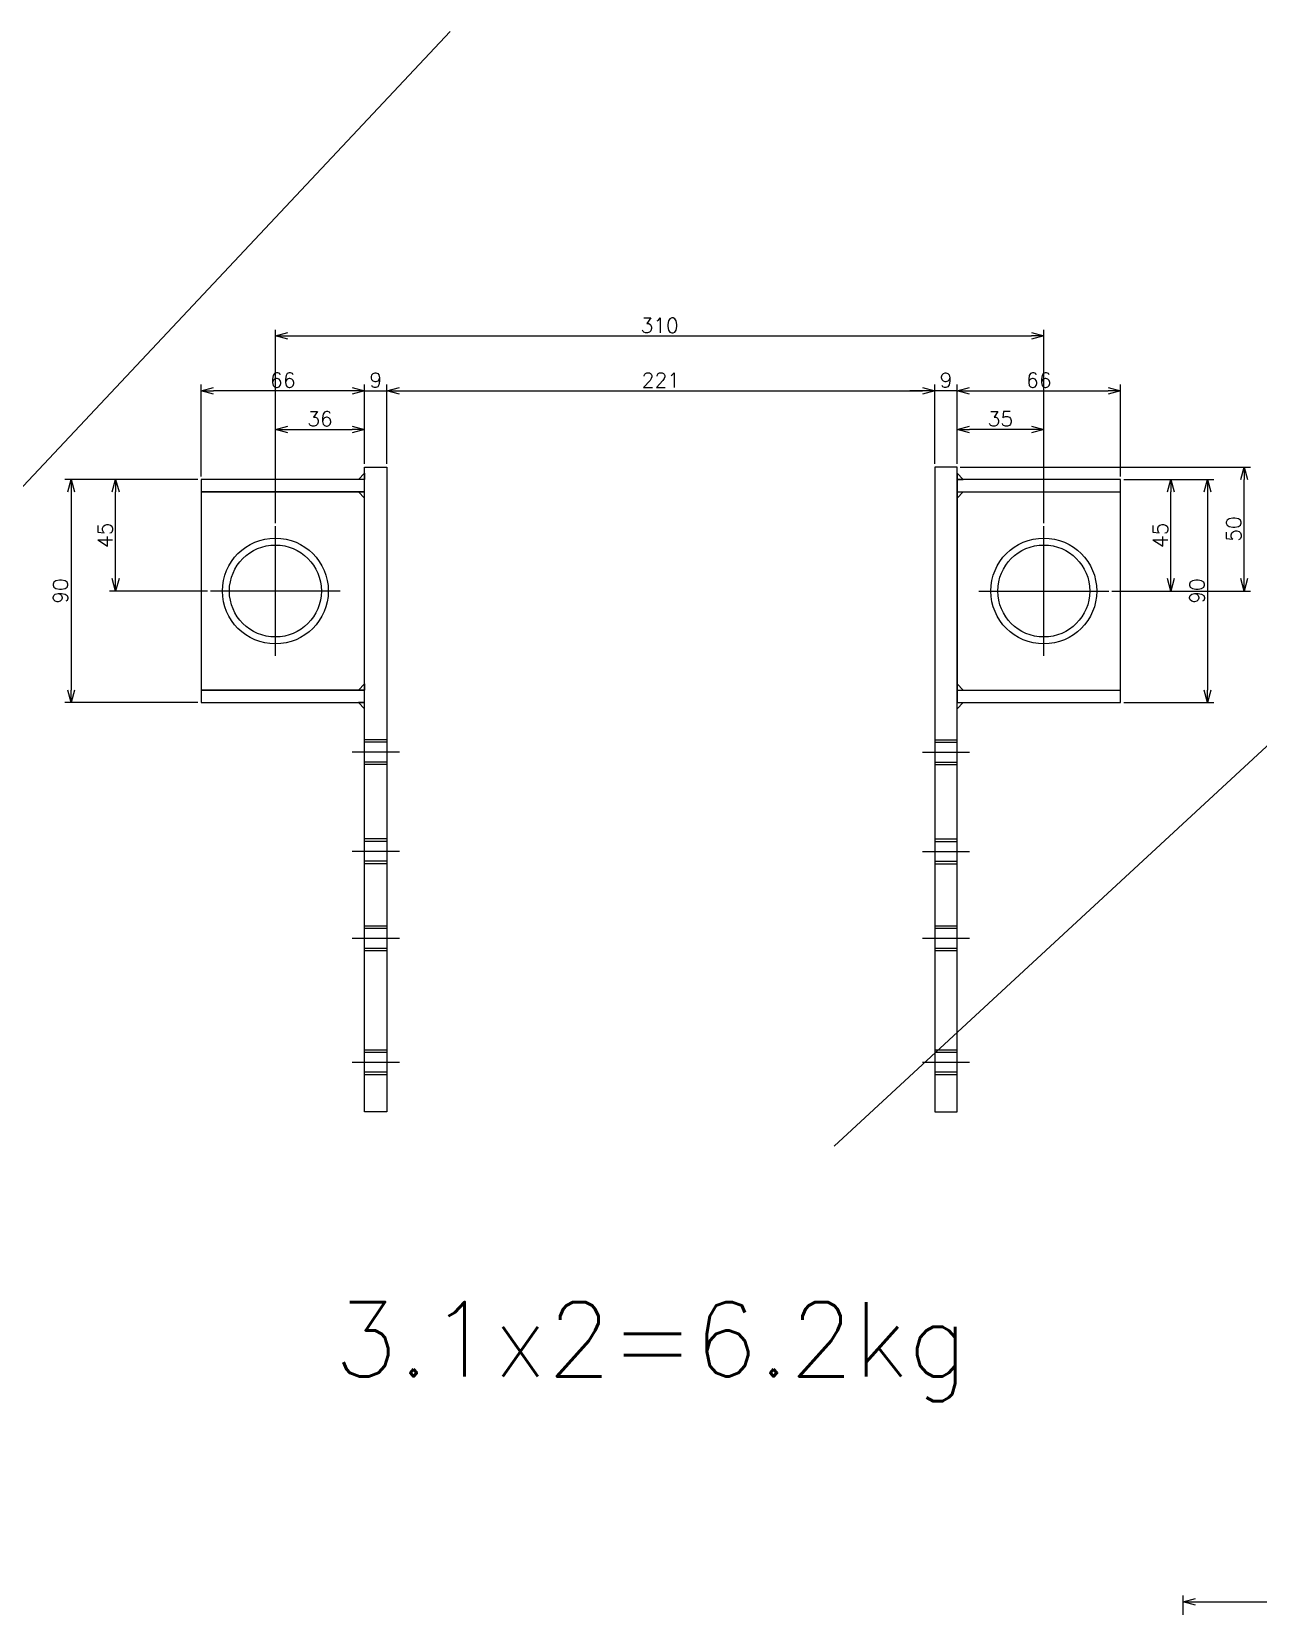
# Model space of a CAD drawing. Header units: millimetres. Extents: x -16130 to 36813, y -8099 to 27484.
# Drawn here: x 8664 to 9159, y 21503 to 22139 of the extents above; entities that cross this region are included whole.
import ezdxf

# ---------------------------------------------------------------- set-up
doc = ezdxf.new("R2010")
doc.units = ezdxf.units.MM
doc.header["$LTSCALE"] = 6
doc.header["$PDMODE"] = 99
doc.header["$PDSIZE"] = 1
doc.linetypes.add('CENTER2', pattern=[28.575, 19.05, -3.175, 3.175, -3.175])
doc.linetypes.add('HIDDEN', pattern=[9.525, 6.35, -3.175])
for name, color, linetype, lineweight in [('04_HIDDEN', 2, 'HIDDEN', 13), ('05_CENTER', 4, 'CENTER2', 13), ('08_DIM', 3, 'Continuous', 13)]:
    doc.layers.add(name, color=color, linetype=linetype, lineweight=lineweight)
doc.styles.add('KSS_TXT', font='txt.shx', dxfattribs={"bigfont": 'extfont2.shx'})
doc.dimstyles.new('KSS_DIM', dxfattribs={"dimtxt": 3, "dimasz": 2.5, "dimexe": 1.25, "dimexo": 0.625, "dimtad": 1, "dimdsep": 46, "dimtxsty": 'KSS_TXT', "dimblk": 'OPEN30', "dimcen": 0, "dimazin": 2, "dimtfac": 0.75, "dimtmove": 0, "dimatfit": 3, "dimldrblk": 'OPEN30', "dimfxl": 1, "dimtolj": 1, "dimarcsym": 0})

# ---------------------------------------------------------------- blocks, each defined once
blk = doc.blocks.new('_Open30')
at = {"color": 0, "linetype": 'ByBlock', "lineweight": -2}
for p, q in [((-1, 0.27), (0, 0)), ((0, 0), (-1, -0.27)), ((0, 0), (-1, 0))]:
    blk.add_line(p, q, dxfattribs=at)
blk = doc.blocks.new('*D1204')
at = {"layer": '08_DIM', "color": 0, "lineweight": -2, "transparency": 16777216}
for p, q in [((9104.42, 21958.06), (9125.94, 21958.06)), ((9123.44, 21918.06), (9123.44, 21953.06)), ((9099.58, 21913.06), (9125.94, 21913.06))]:
    blk.add_line(p, q, dxfattribs=at)
at = {"layer": 'Defpoints', "color": 0, "transparency": 16777216}
for p in [(9103.17, 21958.06), (9123.44, 21958.06), (9098.33, 21913.06)]:
    blk.add_point(p, dxfattribs=at)
at = {"layer": '08_DIM', "color": 0, "lineweight": -2, "transparency": 16777216, "xscale": 5, "yscale": 5, "zscale": 5}
for p, rotation in [((9123.44, 21958.06), 90), ((9123.44, 21913.06), 270)]:
    blk.add_blockref('_Open30', p, dxfattribs=dict(at, rotation=rotation))
at = {"layer": '08_DIM', "color": 0, "transparency": 16777216, "insert": (9119.18, 21935.56), "char_height": 6, "attachment_point": 5, "rotation": 90, "style": 'KSS_TXT'}
blk.add_mtext('\\A1;45', dxfattribs=at)
blk = doc.blocks.new('*D1205')
at = {"layer": '08_DIM', "color": 0, "lineweight": -2, "transparency": 16777216}
for p, q in [((9104.42, 21958.06), (9140.74, 21958.06)), ((9138.24, 21953.06), (9138.24, 21873.06)), ((9104.42, 21868.06), (9140.74, 21868.06))]:
    blk.add_line(p, q, dxfattribs=at)
at = {"layer": 'Defpoints', "color": 0, "transparency": 16777216}
for p in [(9103.17, 21958.06), (9103.17, 21868.06), (9138.24, 21868.06)]:
    blk.add_point(p, dxfattribs=at)
at = {"layer": '08_DIM', "color": 0, "lineweight": -2, "transparency": 16777216, "xscale": 5, "yscale": 5, "zscale": 5}
for p, rotation in [((9138.24, 21958.06), 90), ((9138.24, 21868.06), 270)]:
    blk.add_blockref('_Open30', p, dxfattribs=dict(at, rotation=rotation))
at = {"layer": '08_DIM', "color": 0, "transparency": 16777216, "insert": (9133.99, 21913.06), "char_height": 6, "attachment_point": 5, "rotation": 90, "style": 'KSS_TXT'}
blk.add_mtext('\\A1;90', dxfattribs=at)
blk = doc.blocks.new('*D1206')
at = {"layer": '08_DIM', "color": 0, "lineweight": -2, "transparency": 16777216}
for p, q in [((9037.17, 21964.31), (9037.17, 21980.74)), ((9072.17, 21940.48), (9072.17, 21980.74)), ((9067.17, 21978.24), (9042.17, 21978.24))]:
    blk.add_line(p, q, dxfattribs=at)
at = {"layer": 'Defpoints', "color": 0, "transparency": 16777216}
for p in [(9037.17, 21978.24), (9037.17, 21963.06), (9072.17, 21939.23)]:
    blk.add_point(p, dxfattribs=at)
at = {"layer": '08_DIM', "color": 0, "lineweight": -2, "transparency": 16777216, "xscale": 5, "yscale": 5, "zscale": 5, "rotation": 180}
blk.add_blockref('_Open30', (9037.17, 21978.24), dxfattribs=at)
at = {"layer": '08_DIM', "color": 0, "lineweight": -2, "transparency": 16777216, "xscale": 5, "yscale": 5, "zscale": 5}
blk.add_blockref('_Open30', (9072.17, 21978.24), dxfattribs=at)
at = {"layer": '08_DIM', "color": 0, "transparency": 16777216, "insert": (9054.67, 21982.49), "char_height": 6, "attachment_point": 5, "style": 'KSS_TXT'}
blk.add_mtext('\\A1;35', dxfattribs=at)
blk = doc.blocks.new('*D1207')
at = {"layer": '08_DIM', "color": 0, "lineweight": -2, "transparency": 16777216}
for p, q in [((9037.17, 21964.31), (9037.17, 21996.35)), ((9042.17, 21993.85), (9098.17, 21993.85)), ((9103.17, 21959.31), (9103.17, 21996.35))]:
    blk.add_line(p, q, dxfattribs=at)
at = {"layer": 'Defpoints', "color": 0, "transparency": 16777216}
for p in [(9103.17, 21993.85), (9037.17, 21963.06), (9103.17, 21958.06)]:
    blk.add_point(p, dxfattribs=at)
at = {"layer": '08_DIM', "color": 0, "lineweight": -2, "transparency": 16777216, "xscale": 5, "yscale": 5, "zscale": 5, "rotation": 180}
blk.add_blockref('_Open30', (9037.17, 21993.85), dxfattribs=at)
at = {"layer": '08_DIM', "color": 0, "lineweight": -2, "transparency": 16777216, "xscale": 5, "yscale": 5, "zscale": 5}
blk.add_blockref('_Open30', (9103.17, 21993.85), dxfattribs=at)
at = {"layer": '08_DIM', "color": 0, "transparency": 16777216, "insert": (9070.17, 21998.1), "char_height": 6, "attachment_point": 5, "style": 'KSS_TXT'}
blk.add_mtext('\\A1;66', dxfattribs=at)
blk = doc.blocks.new('*D1208')
at = {"layer": '08_DIM', "color": 0, "lineweight": -2, "transparency": 16777216}
for p, q in [((9023.17, 21993.85), (9018.17, 21993.85)), ((9028.17, 21964.31), (9028.17, 21996.35)), ((9037.17, 21993.85), (9028.17, 21993.85)), ((9037.17, 21964.31), (9037.17, 21996.35)), ((9042.17, 21993.85), (9047.17, 21993.85))]:
    blk.add_line(p, q, dxfattribs=at)
at = {"layer": 'Defpoints', "color": 0, "transparency": 16777216}
for p in [(9028.17, 21993.85), (9028.17, 21963.06), (9037.17, 21963.06)]:
    blk.add_point(p, dxfattribs=at)
at = {"layer": '08_DIM', "color": 0, "lineweight": -2, "transparency": 16777216, "xscale": 5, "yscale": 5, "zscale": 5}
blk.add_blockref('_Open30', (9028.17, 21993.85), dxfattribs=at)
at = {"layer": '08_DIM', "color": 0, "lineweight": -2, "transparency": 16777216, "xscale": 5, "yscale": 5, "zscale": 5, "rotation": 180}
blk.add_blockref('_Open30', (9037.17, 21993.85), dxfattribs=at)
at = {"layer": '08_DIM', "color": 0, "transparency": 16777216, "insert": (9032.67, 21998.1), "char_height": 6, "attachment_point": 5, "style": 'KSS_TXT'}
blk.add_mtext('\\A1;9', dxfattribs=at)
blk = doc.blocks.new('*D1218')
at = {"layer": '08_DIM', "color": 0, "lineweight": -2, "transparency": 16777216}
for p, q in [((9128.41, 21489.67), (9128.41, 21507.9)), ((9133.41, 21505.4), (9273.41, 21505.4)), ((9278.41, 21489.67), (9278.41, 21507.9))]:
    blk.add_line(p, q, dxfattribs=at)
at = {"layer": 'Defpoints', "color": 0, "transparency": 16777216}
for p in [(9278.41, 21505.4), (9128.41, 21488.42), (9278.41, 21488.42)]:
    blk.add_point(p, dxfattribs=at)
at = {"layer": '08_DIM', "color": 0, "lineweight": -2, "transparency": 16777216, "xscale": 5, "yscale": 5, "zscale": 5, "rotation": 180}
blk.add_blockref('_Open30', (9128.41, 21505.4), dxfattribs=at)
at = {"layer": '08_DIM', "color": 0, "lineweight": -2, "transparency": 16777216, "xscale": 5, "yscale": 5, "zscale": 5}
blk.add_blockref('_Open30', (9278.41, 21505.4), dxfattribs=at)
at = {"layer": '08_DIM', "color": 0, "transparency": 16777216, "insert": (9203.41, 21509.66), "char_height": 6, "attachment_point": 5, "style": 'KSS_TXT'}
blk.add_mtext('\\A1;150', dxfattribs=at)
blk = doc.blocks.new('A$C4F8D4A0D_1_1')
at = {"color": 0}
for p, q in [((-9, 245.5), (-75, 245.5)), ((-75, 245.5), (-75, 245.5)), ((-75, 245.5), (-9, 245.5)), ((-9, 245.5), (-9, 245.5)), ((-9, 165.5), (-75, 165.5)), ((-75, 165.5), (-75, 165.5)), ((-75, 165.5), (-9, 165.5)), ((-9, 165.5), (-9, 165.5))]:
    blk.add_line(p, q, dxfattribs=at)
for points in [[(0, -4.5), (-9, -4.5), (-9, 255.5), (0, 255.5)], [(-9, 250.5), (-75, 250.5), (-75, 160.5), (-9, 160.5)]]:
    blk.add_lwpolyline(points, close=True, dxfattribs=at)
at = {"color": 3}
for points in [[(-9, 250.5), (-11.5, 250.5), (-11.5, 250.5), (-9, 253)], [(-9, 245.5), (-11.5, 245.5), (-11.5, 245.5), (-9, 243)], [(-9, 165.5), (-11.5, 165.5), (-11.5, 165.5), (-9, 168)], [(-9, 160.5), (-11.5, 160.5), (-11.5, 160.5), (-9, 158)]]:
    blk.add_lwpolyline(points, close=True, dxfattribs=at)
at = {"color": 0}
for radius in [21.35, 18.55]:
    blk.add_circle((-45, 205.5), radius, dxfattribs=at)
at = {"layer": '04_HIDDEN'}
for p, q in [((0, 145.5), (-9, 145.5)), ((0, 144.5), (-9, 144.5)), ((0, 136.5), (-9, 136.5)), ((0, 135.5), (-9, 135.5)), ((0, 105.5), (-9, 105.5)), ((0, 104.5), (-9, 104.5)), ((0, 96.5), (-9, 96.5)), ((0, 95.5), (-9, 95.5)), ((-9, 70.5), (0, 70.5)), ((-9, 69.5), (0, 69.5)), ((-9, 61.5), (0, 61.5)), ((-9, 60.5), (0, 60.5)), ((-9, 20.5), (0, 20.5)), ((-9, 19.5), (0, 19.5)), ((-9, 11.5), (0, 11.5)), ((-9, 10.5), (0, 10.5))]:
    blk.add_line(p, q, dxfattribs=at)
at = {"layer": '05_CENTER'}
for p, q in [((-45, 179.33), (-45, 231.67)), ((-18.83, 205.5), (-71.17, 205.5)), ((5, 140.5), (-14, 140.5)), ((5, 100.5), (-14, 100.5)), ((-14, 65.5), (5, 65.5)), ((-14, 15.5), (5, 15.5))]:
    blk.add_line(p, q, dxfattribs=at)
blk = doc.blocks.new('*D1322')
at = {"layer": '08_DIM', "color": 0, "lineweight": -2, "transparency": 16777216}
for p, q in [((8730.92, 21958.06), (8695.22, 21958.06)), ((8697.72, 21918.06), (8697.72, 21953.06)), ((8734.75, 21913.06), (8695.22, 21913.06))]:
    blk.add_line(p, q, dxfattribs=at)
at = {"layer": 'Defpoints', "color": 0, "transparency": 16777216}
for p in [(8697.72, 21958.06), (8732.17, 21958.06), (8736, 21913.06)]:
    blk.add_point(p, dxfattribs=at)
at = {"layer": '08_DIM', "color": 0, "lineweight": -2, "transparency": 16777216, "xscale": 5, "yscale": 5, "zscale": 5}
for p, rotation in [((8697.72, 21958.06), 90), ((8697.72, 21913.06), 270)]:
    blk.add_blockref('_Open30', p, dxfattribs=dict(at, rotation=rotation))
at = {"layer": '08_DIM', "color": 0, "transparency": 16777216, "insert": (8693.46, 21935.56), "char_height": 6, "attachment_point": 5, "rotation": 90, "style": 'KSS_TXT'}
blk.add_mtext('\\A1;45', dxfattribs=at)
blk = doc.blocks.new('*D1323')
at = {"layer": '08_DIM', "color": 0, "lineweight": -2, "transparency": 16777216}
for p, q in [((8730.92, 21958.06), (8677.22, 21958.06)), ((8679.72, 21953.06), (8679.72, 21873.06)), ((8730.92, 21868.06), (8677.22, 21868.06))]:
    blk.add_line(p, q, dxfattribs=at)
at = {"layer": 'Defpoints', "color": 0, "transparency": 16777216}
for p in [(8732.17, 21958.06), (8679.72, 21868.06), (8732.17, 21868.06)]:
    blk.add_point(p, dxfattribs=at)
at = {"layer": '08_DIM', "color": 0, "lineweight": -2, "transparency": 16777216, "xscale": 5, "yscale": 5, "zscale": 5}
for p, rotation in [((8679.72, 21958.06), 90), ((8679.72, 21868.06), 270)]:
    blk.add_blockref('_Open30', p, dxfattribs=dict(at, rotation=rotation))
at = {"layer": '08_DIM', "color": 0, "transparency": 16777216, "insert": (8675.47, 21913.06), "char_height": 6, "attachment_point": 5, "rotation": 90, "style": 'KSS_TXT'}
blk.add_mtext('\\A1;90', dxfattribs=at)
blk = doc.blocks.new('*D1324')
at = {"layer": '08_DIM', "color": 0, "lineweight": -2, "transparency": 16777216}
for p, q in [((8762.17, 21940.48), (8762.17, 21980.74)), ((8798.17, 21964.31), (8798.17, 21980.74)), ((8767.17, 21978.24), (8793.17, 21978.24))]:
    blk.add_line(p, q, dxfattribs=at)
at = {"layer": 'Defpoints', "color": 0, "transparency": 16777216}
for p in [(8798.17, 21978.24), (8798.17, 21963.06), (8762.17, 21939.23)]:
    blk.add_point(p, dxfattribs=at)
at = {"layer": '08_DIM', "color": 0, "lineweight": -2, "transparency": 16777216, "xscale": 5, "yscale": 5, "zscale": 5, "rotation": 180}
blk.add_blockref('_Open30', (8762.17, 21978.24), dxfattribs=at)
at = {"layer": '08_DIM', "color": 0, "lineweight": -2, "transparency": 16777216, "xscale": 5, "yscale": 5, "zscale": 5}
blk.add_blockref('_Open30', (8798.17, 21978.24), dxfattribs=at)
at = {"layer": '08_DIM', "color": 0, "transparency": 16777216, "insert": (8780.17, 21982.49), "char_height": 6, "attachment_point": 5, "style": 'KSS_TXT'}
blk.add_mtext('\\A1;36', dxfattribs=at)
blk = doc.blocks.new('*D1325')
at = {"layer": '08_DIM', "color": 0, "lineweight": -2, "transparency": 16777216}
for p, q in [((8732.17, 21959.31), (8732.17, 21996.35)), ((8793.17, 21993.85), (8737.17, 21993.85)), ((8798.17, 21964.31), (8798.17, 21996.35))]:
    blk.add_line(p, q, dxfattribs=at)
at = {"layer": 'Defpoints', "color": 0, "transparency": 16777216}
for p in [(8732.17, 21993.85), (8798.17, 21963.06), (8732.17, 21958.06)]:
    blk.add_point(p, dxfattribs=at)
at = {"layer": '08_DIM', "color": 0, "lineweight": -2, "transparency": 16777216, "xscale": 5, "yscale": 5, "zscale": 5, "rotation": 180}
blk.add_blockref('_Open30', (8732.17, 21993.85), dxfattribs=at)
at = {"layer": '08_DIM', "color": 0, "lineweight": -2, "transparency": 16777216, "xscale": 5, "yscale": 5, "zscale": 5}
blk.add_blockref('_Open30', (8798.17, 21993.85), dxfattribs=at)
at = {"layer": '08_DIM', "color": 0, "transparency": 16777216, "insert": (8765.17, 21998.1), "char_height": 6, "attachment_point": 5, "style": 'KSS_TXT'}
blk.add_mtext('\\A1;66', dxfattribs=at)
blk = doc.blocks.new('*D1326')
at = {"layer": '08_DIM', "color": 0, "lineweight": -2, "transparency": 16777216}
for p, q in [((8793.17, 21993.85), (8788.17, 21993.85)), ((8798.17, 21964.31), (8798.17, 21996.35)), ((8798.17, 21993.85), (8807.17, 21993.85)), ((8807.17, 21964.31), (8807.17, 21996.35)), ((8812.17, 21993.85), (8817.17, 21993.85))]:
    blk.add_line(p, q, dxfattribs=at)
at = {"layer": 'Defpoints', "color": 0, "transparency": 16777216}
for p in [(8807.17, 21993.85), (8798.17, 21963.06), (8807.17, 21963.06)]:
    blk.add_point(p, dxfattribs=at)
at = {"layer": '08_DIM', "color": 0, "lineweight": -2, "transparency": 16777216, "xscale": 5, "yscale": 5, "zscale": 5}
blk.add_blockref('_Open30', (8798.17, 21993.85), dxfattribs=at)
at = {"layer": '08_DIM', "color": 0, "lineweight": -2, "transparency": 16777216, "xscale": 5, "yscale": 5, "zscale": 5, "rotation": 180}
blk.add_blockref('_Open30', (8807.17, 21993.85), dxfattribs=at)
at = {"layer": '08_DIM', "color": 0, "transparency": 16777216, "insert": (8802.67, 21998.1), "char_height": 6, "attachment_point": 5, "style": 'KSS_TXT'}
blk.add_mtext('\\A1;9', dxfattribs=at)
blk = doc.blocks.new('A$C7C922184_1_1')
at = {"color": 0}
for p, q in [((9, 245.5), (75, 245.5)), ((9, 165.5), (75, 165.5))]:
    blk.add_line(p, q, dxfattribs=at)
for points in [[(0, -4.5), (9, -4.5), (9, 255.5), (0, 255.5)], [(75, 250.5), (9, 250.5), (9, 160.5), (75, 160.5)]]:
    blk.add_lwpolyline(points, close=True, dxfattribs=at)
at = {"color": 3}
for points in [[(9, 250.5), (11.5, 250.5), (11.5, 250.5), (9, 253)], [(9, 245.5), (11.5, 245.5), (11.5, 245.5), (9, 243)], [(9, 165.5), (11.5, 165.5), (11.5, 165.5), (9, 168)], [(9, 160.5), (11.5, 160.5), (11.5, 160.5), (9, 158)]]:
    blk.add_lwpolyline(points, close=True, dxfattribs=at)
at = {"color": 0}
for radius in [21.35, 18.55]:
    blk.add_circle((44, 205.5), radius, dxfattribs=at)
at = {"layer": '04_HIDDEN'}
for p, q in [((0, 145.5), (9, 145.5)), ((0, 144.5), (9, 144.5)), ((0, 136.5), (9, 136.5)), ((0, 135.5), (9, 135.5)), ((0, 105.5), (9, 105.5)), ((0, 104.5), (9, 104.5)), ((0, 96.5), (9, 96.5)), ((0, 95.5), (9, 95.5)), ((0, 70.5), (9, 70.5)), ((0, 69.5), (9, 69.5)), ((0, 61.5), (9, 61.5)), ((0, 60.5), (9, 60.5)), ((0, 20.5), (9, 20.5)), ((0, 19.5), (9, 19.5)), ((0, 11.5), (9, 11.5)), ((0, 10.5), (9, 10.5))]:
    blk.add_line(p, q, dxfattribs=at)
at = {"layer": '05_CENTER'}
for p, q in [((44, 179.33), (44, 231.67)), ((17.83, 205.5), (70.17, 205.5)), ((-5, 140.5), (14, 140.5)), ((-5, 100.5), (14, 100.5)), ((-5, 65.5), (14, 65.5)), ((-5, 15.5), (14, 15.5))]:
    blk.add_line(p, q, dxfattribs=at)
blk = doc.blocks.new('*D1333')
at = {"layer": '08_DIM', "color": 0, "lineweight": -2, "transparency": 16777216}
for p, q in [((8807.17, 21964.31), (8807.17, 21996.35)), ((8812.17, 21993.85), (9023.17, 21993.85)), ((9028.17, 21964.31), (9028.17, 21996.35))]:
    blk.add_line(p, q, dxfattribs=at)
at = {"layer": 'Defpoints', "color": 0, "transparency": 16777216}
for p in [(9028.17, 21993.85), (8807.17, 21963.06), (9028.17, 21963.06)]:
    blk.add_point(p, dxfattribs=at)
at = {"layer": '08_DIM', "color": 0, "lineweight": -2, "transparency": 16777216, "xscale": 5, "yscale": 5, "zscale": 5, "rotation": 180}
blk.add_blockref('_Open30', (8807.17, 21993.85), dxfattribs=at)
at = {"layer": '08_DIM', "color": 0, "lineweight": -2, "transparency": 16777216, "xscale": 5, "yscale": 5, "zscale": 5}
blk.add_blockref('_Open30', (9028.17, 21993.85), dxfattribs=at)
at = {"layer": '08_DIM', "color": 0, "transparency": 16777216, "insert": (8917.67, 21998.1), "char_height": 6, "attachment_point": 5, "style": 'KSS_TXT'}
blk.add_mtext('\\A1;221', dxfattribs=at)
blk = doc.blocks.new('*D1392')
at = {"layer": '08_DIM', "color": 0, "lineweight": -2, "transparency": 16777216}
for p, q in [((8762.17, 21940.48), (8762.17, 22018.44)), ((9072.17, 21940.48), (9072.17, 22018.44)), ((8767.17, 22015.94), (9067.17, 22015.94))]:
    blk.add_line(p, q, dxfattribs=at)
at = {"layer": 'Defpoints', "color": 0, "transparency": 16777216}
for p in [(9072.17, 22015.94), (8762.17, 21939.23), (9072.17, 21939.23)]:
    blk.add_point(p, dxfattribs=at)
at = {"layer": '08_DIM', "color": 0, "lineweight": -2, "transparency": 16777216, "xscale": 5, "yscale": 5, "zscale": 5, "rotation": 180}
blk.add_blockref('_Open30', (8762.17, 22015.94), dxfattribs=at)
at = {"layer": '08_DIM', "color": 0, "lineweight": -2, "transparency": 16777216, "xscale": 5, "yscale": 5, "zscale": 5}
blk.add_blockref('_Open30', (9072.17, 22015.94), dxfattribs=at)
at = {"layer": '08_DIM', "color": 0, "transparency": 16777216, "insert": (8917.17, 22020.19), "char_height": 6, "attachment_point": 5, "style": 'KSS_TXT'}
blk.add_mtext('\\A1;310', dxfattribs=at)
blk = doc.blocks.new('*D2646')
at = {"layer": '08_DIM', "color": 0, "lineweight": -2, "transparency": 16777216}
for p, q in [((9038.42, 21963.06), (9155.54, 21963.06)), ((9153.04, 21918.06), (9153.04, 21958.06)), ((9099.58, 21913.06), (9155.54, 21913.06))]:
    blk.add_line(p, q, dxfattribs=at)
at = {"layer": 'Defpoints', "color": 0, "transparency": 16777216}
for p in [(9037.17, 21963.06), (9153.04, 21963.06), (9098.33, 21913.06)]:
    blk.add_point(p, dxfattribs=at)
at = {"layer": '08_DIM', "color": 0, "lineweight": -2, "transparency": 16777216, "xscale": 5, "yscale": 5, "zscale": 5}
for p, rotation in [((9153.04, 21963.06), 90), ((9153.04, 21913.06), 270)]:
    blk.add_blockref('_Open30', p, dxfattribs=dict(at, rotation=rotation))
at = {"layer": '08_DIM', "color": 0, "transparency": 16777216, "insert": (9148.79, 21938.06), "char_height": 6, "attachment_point": 5, "rotation": 90, "style": 'KSS_TXT'}
blk.add_mtext('\\A1;50', dxfattribs=at)

msp = doc.modelspace()

# ---------------------------------------------------------------- linework, layer by layer
at = {"color": 2}
for p, q in [((8832.73557, 22138.72841), (8381.40981, 21658.47606)), ((9472.47901, 22137.26873), (8987.55936, 21689.13049))]:
    msp.add_line(p, q, dxfattribs=at)

# ---------------------------------------------------------------- block references
for name, p in [('A$C4F8D4A0D_1_1', (8807.16542, 21707.56477)), ('A$C7C922184_1_1', (9028.16542, 21707.56477))]:
    msp.add_blockref(name, p)

# ---------------------------------------------------------------- texts
at = {"layer": '08_DIM', "color": 6, "style": 'KSS_TXT'}
msp.add_text('3.1x2=6.2kg', height=30, dxfattribs=at).set_placement((8785.74796, 21596.28746))

# ---------------------------------------------------------------- dimensions: what is measured, and where the dimension line sits
at = {"layer": '08_DIM'}
for base, p1, p2, picture, middle in [((9072.16542, 22015.94455), (8762.16542, 21939.23052), (9072.16542, 21939.23052), '*D1392', (8917.16542, 22020.19455)), ((8732.16542, 21993.85266), (8798.16542, 21963.06477), (8732.16542, 21958.06477), '*D1325', (8765.16542, 21998.10266)), ((8807.16542, 21993.85266), (8798.16542, 21963.06477), (8807.16542, 21963.06477), '*D1326', (8802.66542, 21998.10266)), ((8798.16542, 21978.23982), (8762.16542, 21939.23052), (8798.16542, 21963.06477), '*D1324', (8780.16542, 21982.48982))]:
    dim = msp.add_linear_dim(base=base, p1=p1, p2=p2, dimstyle='KSS_DIM', override={"dimscale": 2}, dxfattribs=at)
    dim.commit()
    dim.dimension.update_dxf_attribs({"geometry": picture, "text_midpoint": middle})
for base, p1, p2, angle, picture, middle in [((9028.16542, 21993.85266), (8807.16542, 21963.06477), (9028.16542, 21963.06477), 180, '*D1333', (8917.66542, 21998.10266)), ((9028.16542, 21993.85266), (9037.16542, 21963.06477), (9028.16542, 21963.06477), 180, '*D1208', (9032.66542, 21998.10266)), ((9103.16542, 21993.85266), (9037.16542, 21963.06477), (9103.16542, 21958.06477), 180, '*D1207', (9070.16542, 21998.10266)), ((9037.16542, 21978.23982), (9072.16542, 21939.23052), (9037.16542, 21963.06477), 180, '*D1206', (9054.66542, 21982.49398)), ((9153.04137, 21963.06477), (9098.33117, 21913.06477), (9037.16542, 21963.06477), 90, '*D2646', (9148.7872, 21938.06477)), ((8679.72313, 21868.06477), (8732.16542, 21958.06477), (8732.16542, 21868.06477), 90, '*D1323', (8675.47313, 21913.06477)), ((8697.71915, 21958.06477), (8735.99967, 21913.06477), (8732.16542, 21958.06477), 90, '*D1322', (8693.46499, 21935.56477)), ((9123.43639, 21958.06477), (9098.33117, 21913.06477), (9103.16542, 21958.06477), 90, '*D1204', (9119.18223, 21935.56477)), ((9138.23905, 21868.06477), (9103.16542, 21958.06477), (9103.16542, 21868.06477), 90, '*D1205', (9133.98905, 21913.06477)), ((9278.40796, 21505.40241), (9128.40796, 21488.41972), (9278.40796, 21488.41972), 180, '*D1218', (9203.40796, 21509.65658))]:
    dim = msp.add_linear_dim(base=base, p1=p1, p2=p2, angle=angle, dimstyle='KSS_DIM', override={"dimscale": 2}, dxfattribs=at)
    dim.commit()
    dim.dimension.update_dxf_attribs({"geometry": picture, "text_midpoint": middle})

doc.saveas('drawing.dxf')
